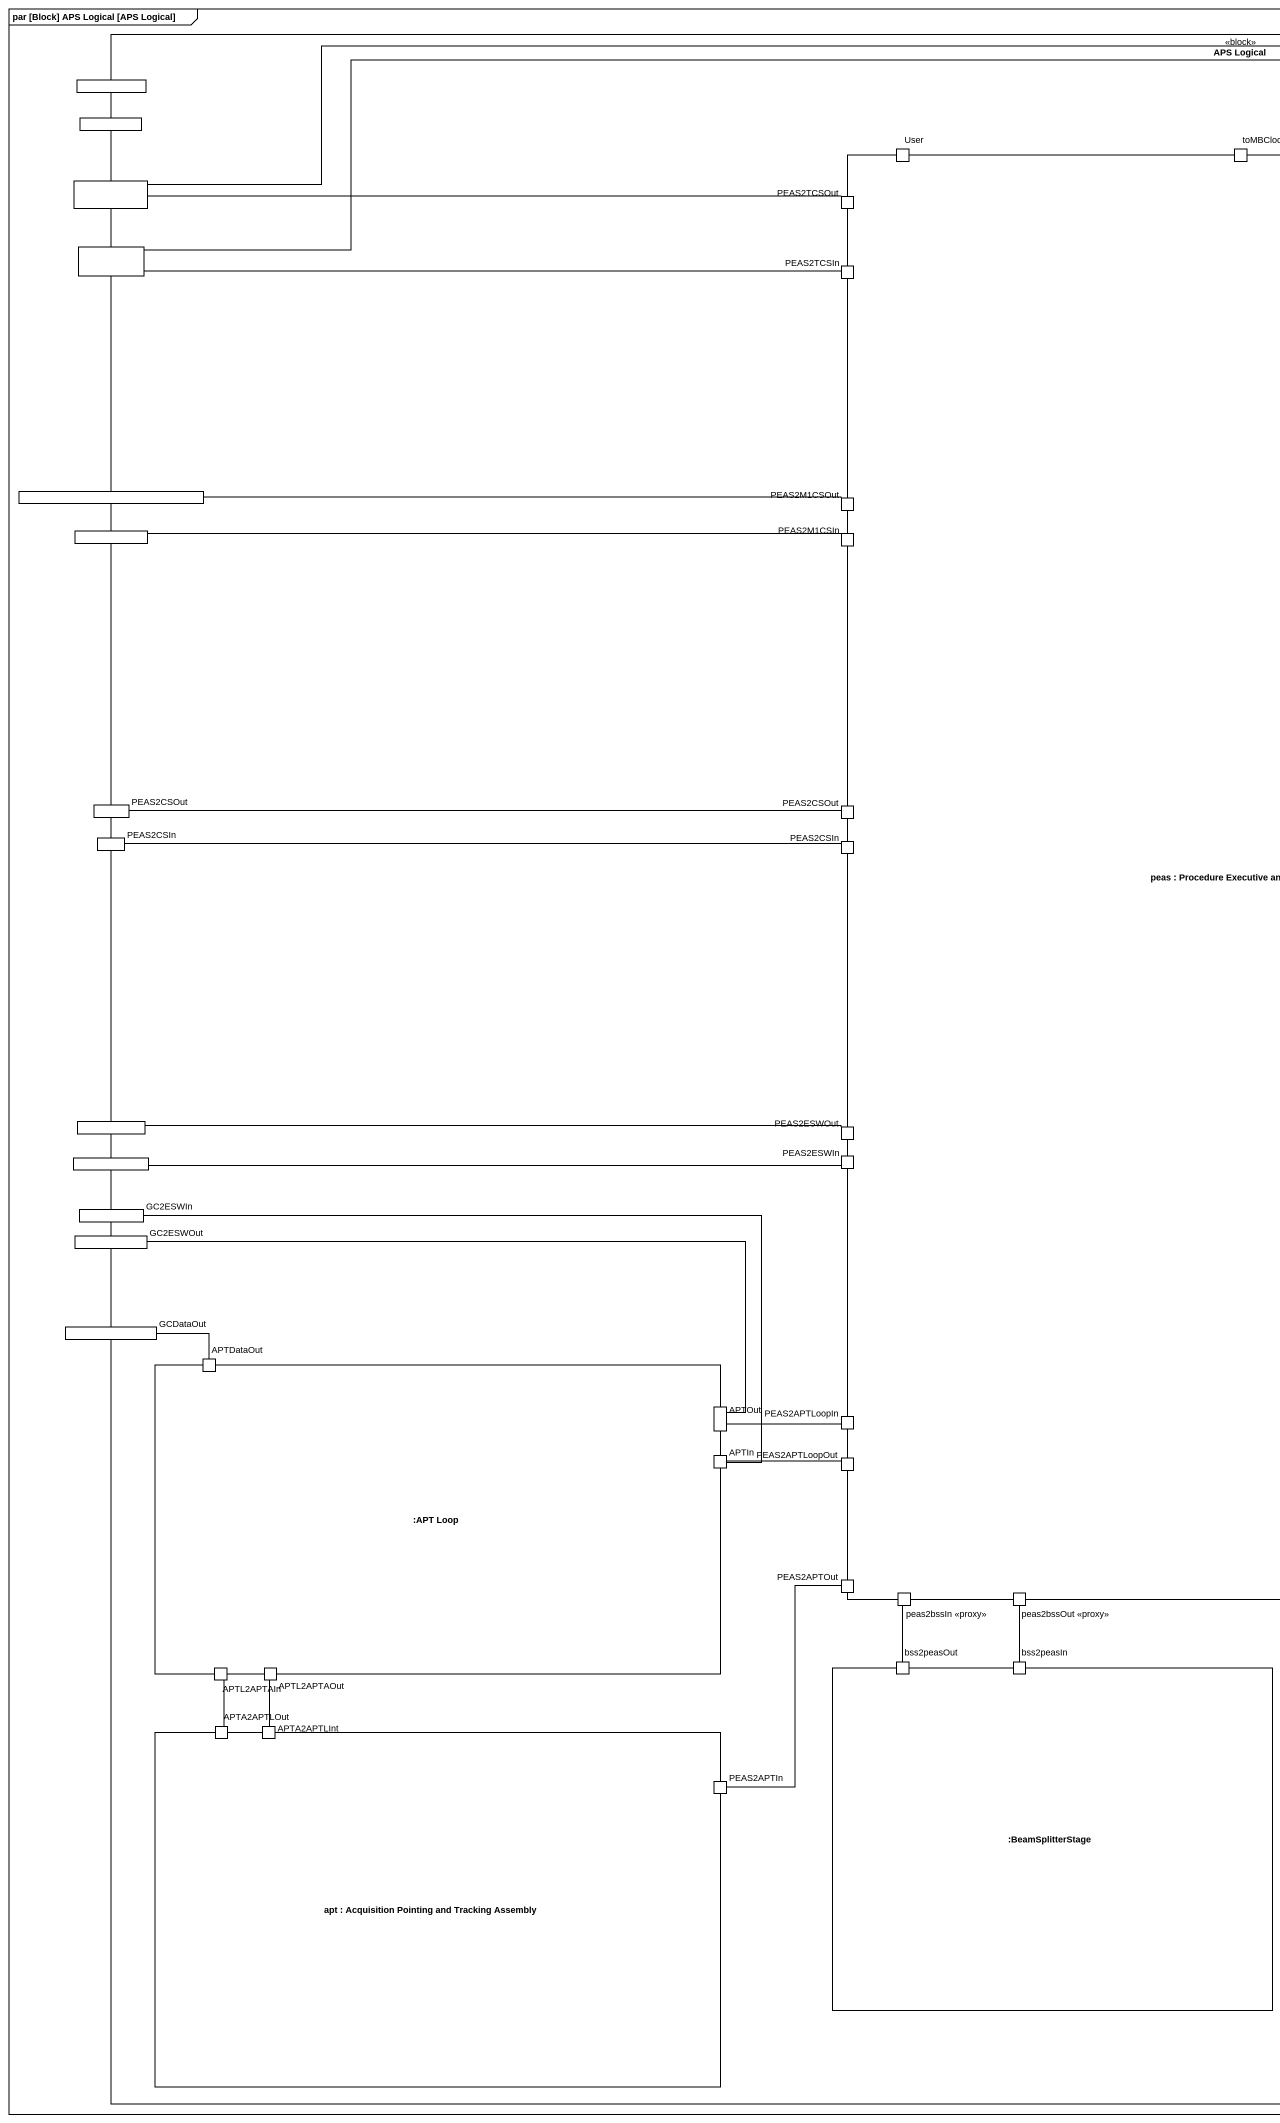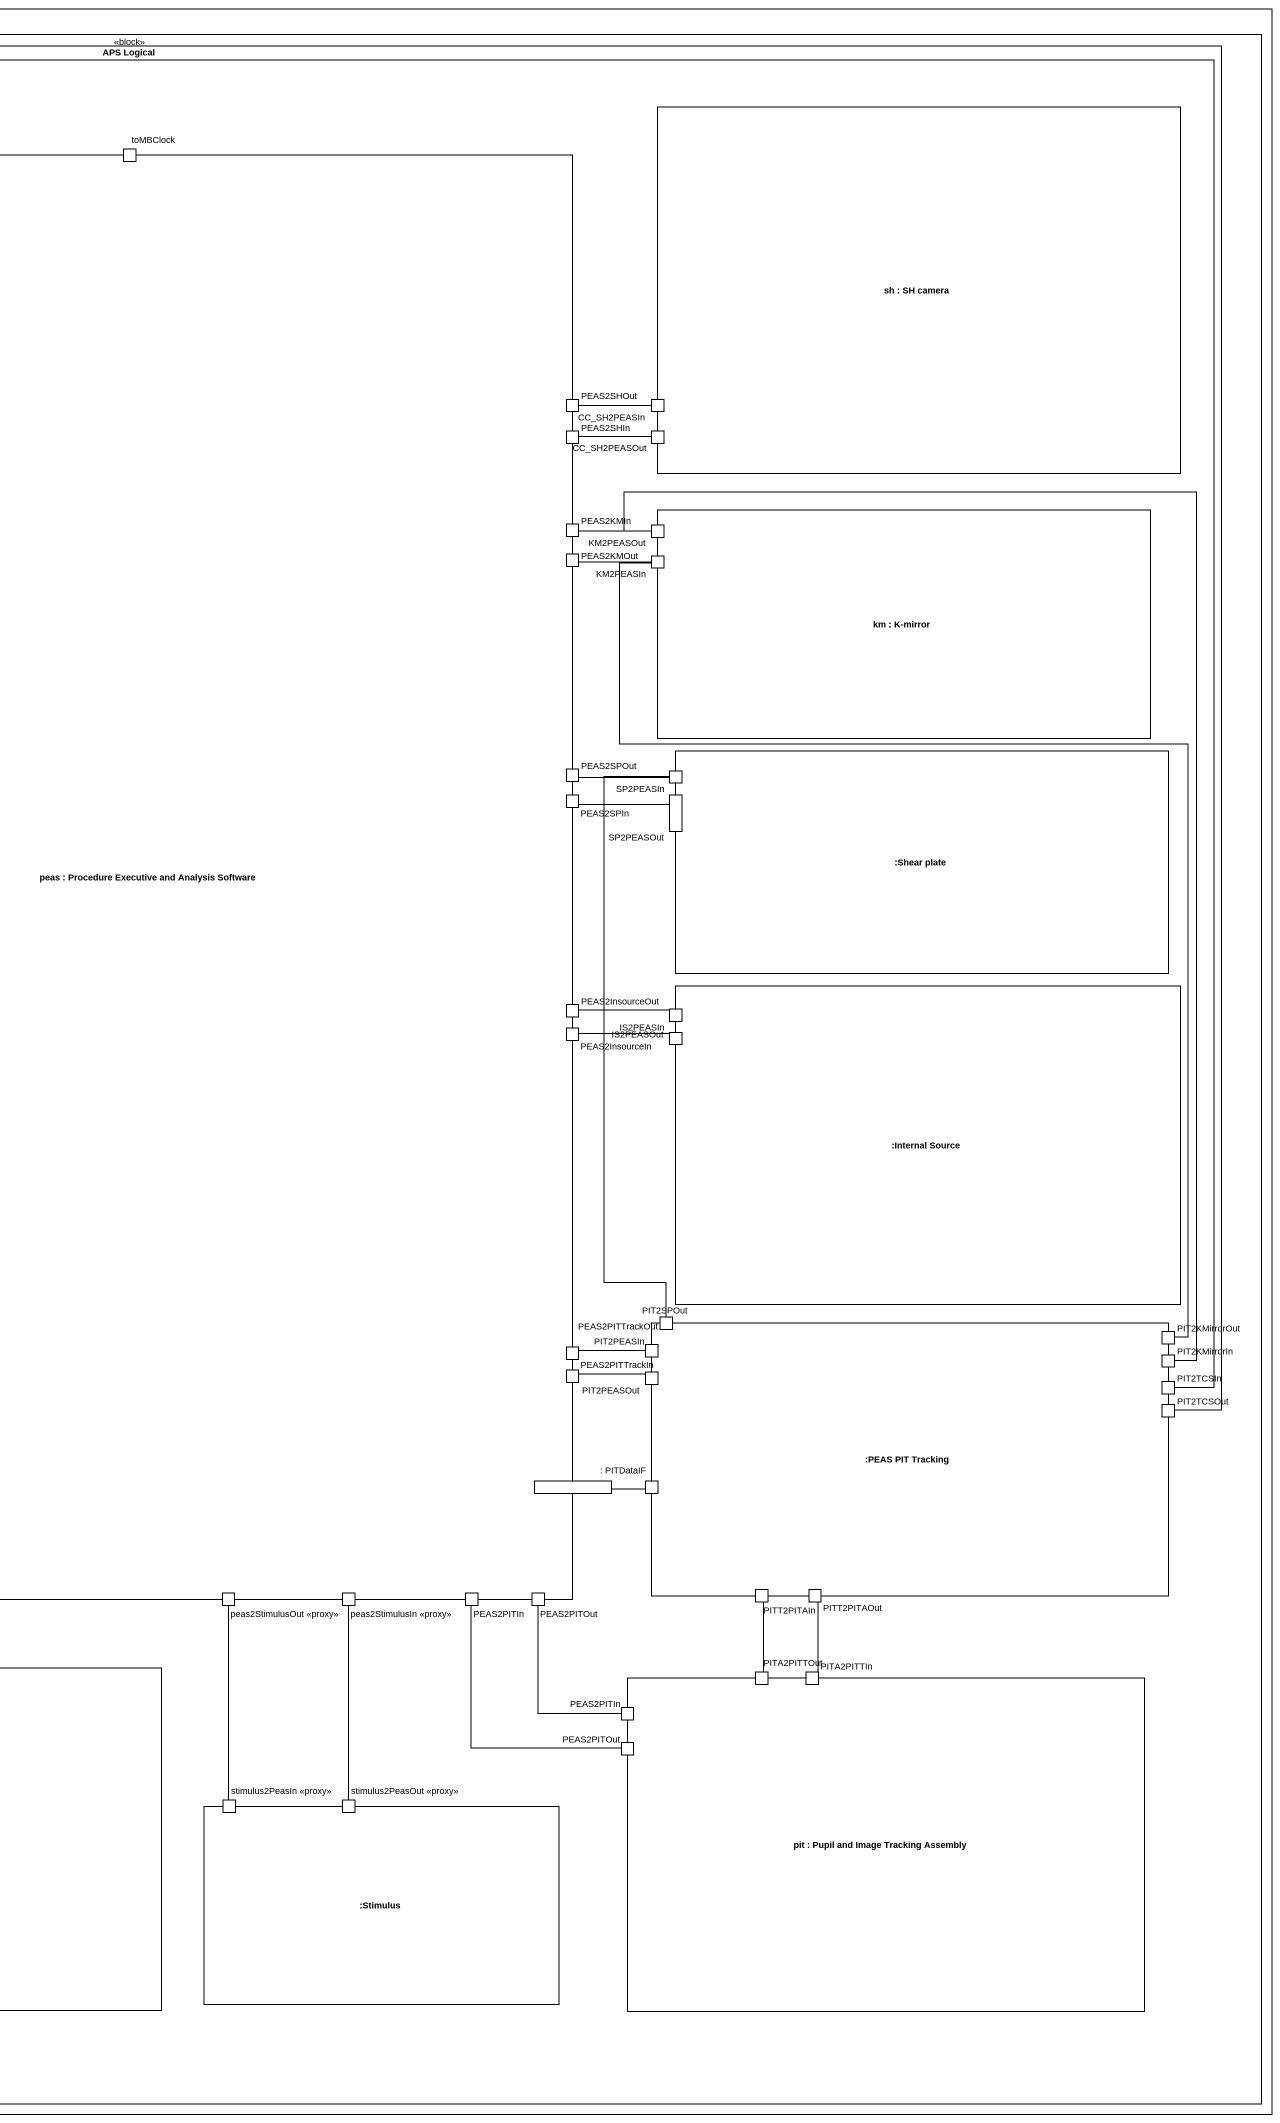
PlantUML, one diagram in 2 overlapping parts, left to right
@startuml
mainframe par [Block] APS Logical [APS Logical]
rectangle "APS Logical" as APS_Logical <<block>> {
  port " " as port1
  port " " as port2
  rectangle "sh : SH camera" as sh {
    port CC_SH2PEASIn
    port CC_SH2PEASOut
  }
  rectangle "peas : Procedure Executive and Analysis Software" as peas {
    port User
    port toMBClock
    port PEAS2TCSOut
    port PEAS2TCSIn
    port PEAS2SHOut
    port PEAS2SHIn
    port PEAS2M1CSOut
    port PEAS2M1CSIn
    port PEAS2KMIn
    port PEAS2KMOut
    port PEAS2SPOut
    port "PEAS2CSOut" as PEAS2CSOut_2
    port PEAS2SPIn
    port "PEAS2CSIn" as PEAS2CSIn_2
    port PEAS2InsourceOut
    port PEAS2InsourceIn
    port PEAS2ESWOut
    port PEAS2ESWIn
    port PEAS2PITTrackOut
    port PEAS2PITTrackIn
    port PEAS2APTLoopIn
    port PEAS2APTLoopOut
    port " " as port9
    port PEAS2APTOut
    port "peas2bssIn <<proxy>>" as peas2bssIn_proxy
    port "peas2bssOut <<proxy>>" as peas2bssOut_proxy
    port "peas2StimulusOut <<proxy>>" as peas2StimulusOut_proxy
    port "peas2StimulusIn <<proxy>>" as peas2StimulusIn_proxy
    port PEAS2PITIn
    port PEAS2PITOut
  }
  port " " as port3
  port " " as port4
  port " " as port5
  rectangle "km : K-mirror" as km {
    port KM2PEASOut
    port KM2PEASIn
  }
  port " " as port6
  rectangle ":Shear plate" as Shear_plate {
    port SP2PEASIn
    port SP2PEASOut
  }
  port PEAS2CSOut
  port PEAS2CSIn
  rectangle ":Internal Source" as Internal_Source {
    port IS2PEASIn
    port IS2PEASOut
  }
  port " " as port7
  port " " as port8
  port GC2ESWIn
  port GC2ESWOut
  rectangle ":PEAS PIT Tracking" as PEAS_PIT_Tracking {
    port PIT2SPOut
    port PIT2PEASIn
    port PIT2KMirrorOut
    port PIT2KMirrorIn
    port PIT2PEASOut
    port PIT2TCSIn
    port PIT2TCSOut
    port " " as port10
    port PITT2PITAIn
    port PITT2PITAOut
  }
  port GCDataOut
  rectangle ":APT Loop" as APT_Loop {
    port APTDataOut
    port APTOut
    port APTIn
    port APTL2APTAIn
    port APTL2APTAOut
  }
  rectangle ":BeamSplitterStage" as BeamSplitterStage {
    port bss2peasOut
    port bss2peasIn
  }
  rectangle "pit : Pupil and Image Tracking Assembly" as pit {
    port PITA2PITTOut
    port PITA2PITTIn
    port "PEAS2PITIn" as PEAS2PITIn_2
    port "PEAS2PITOut" as PEAS2PITOut_2
  }
  rectangle "apt : Acquisition Pointing and Tracking Assembly" as apt {
    port APTA2APTLOut
    port APTA2APTLInt
    port PEAS2APTIn
  }
  rectangle ":Stimulus" as Stimulus {
    port "stimulus2PeasIn <<proxy>>" as stimulus2PeasIn_proxy
    port "stimulus2PeasOut <<proxy>>" as stimulus2PeasOut_proxy
  }
}
port3 -right- PIT2TCSOut
PEAS2TCSOut -left- port3
port4 -right- PEAS2TCSIn
PEAS2SHOut -right- CC_SH2PEASIn
CC_SH2PEASOut -left- PEAS2SHIn
PEAS2M1CSOut -left- port5
port6 -right- PEAS2M1CSIn
KM2PEASOut -left- PEAS2KMIn
KM2PEASOut -- PIT2KMirrorIn
PEAS2KMOut -right- KM2PEASIn
KM2PEASIn -- PIT2KMirrorOut
PEAS2SPOut -right- SP2PEASIn
SP2PEASIn -- PIT2SPOut
PEAS2CSOut_2 -left- PEAS2CSOut
PEAS2SPIn -right- SP2PEASOut
PEAS2CSIn_2 -left- PEAS2CSIn
PEAS2InsourceOut -right- IS2PEASIn
IS2PEASOut -left- PEAS2InsourceIn
PEAS2ESWOut -left- port7
port8 -right- PEAS2ESWIn
GC2ESWIn -right- APTIn
GCDataOut -right- APTDataOut
PEAS2PITTrackOut -right- PIT2PEASIn
PIT2PEASOut -left- PEAS2PITTrackIn
PIT2TCSIn -left- port4
APTOut -left- GC2ESWOut
PEAS2APTLoopIn -left- APTOut
PEAS2APTLoopOut -left- APTIn
port9 -right- port10 : : PITDataIF
PEAS2APTOut -- PEAS2APTIn
peas2bssIn_proxy -- bss2peasOut
peas2bssOut_proxy -- bss2peasIn
peas2StimulusOut_proxy -- stimulus2PeasIn_proxy
peas2StimulusIn_proxy -- stimulus2PeasOut_proxy
PEAS2PITOut -- PEAS2PITIn_2
PITT2PITAOut -- PITA2PITTIn
APTL2APTAOut -- APTA2APTLInt
PITA2PITTOut -up- PITT2PITAIn
APTA2APTLOut -up- APTL2APTAIn
PEAS2PITOut_2 -up- PEAS2PITIn
@enduml
